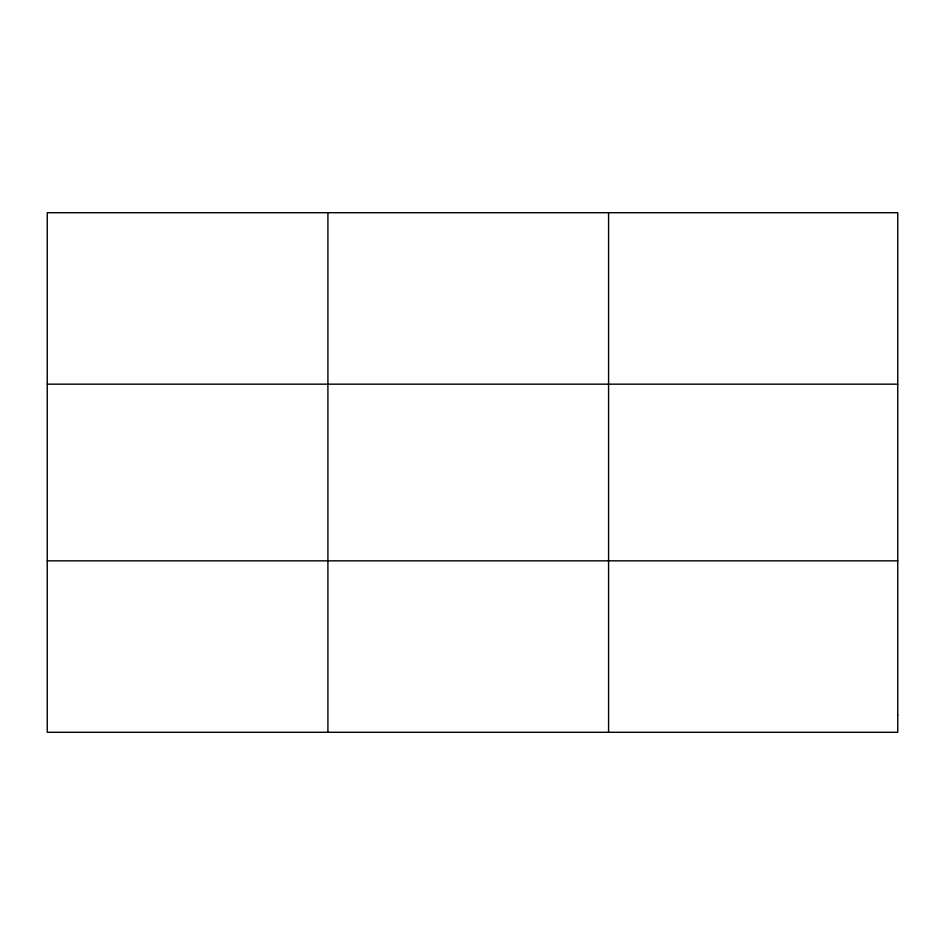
<?xml version="1.0" encoding="UTF-8"?>
<svg xmlns="http://www.w3.org/2000/svg" width="945" height="945" viewBox="0 0 945 945"><rect width="100%" height="100%" fill="white"/><g stroke="black" fill="none" stroke-linecap="round" stroke-linejoin="round"><path stroke-width="1.42" d="M327.915 212.708L327.915 732.292M608.58 212.708L608.58 732.292M47.25 384.166L897.75 384.166M47.25 560.834L897.75 560.834M897.75 715.141L897.75 732.292L47.25 732.292L47.25 212.708L897.75 212.708L897.75 715.141"/></g></svg>
